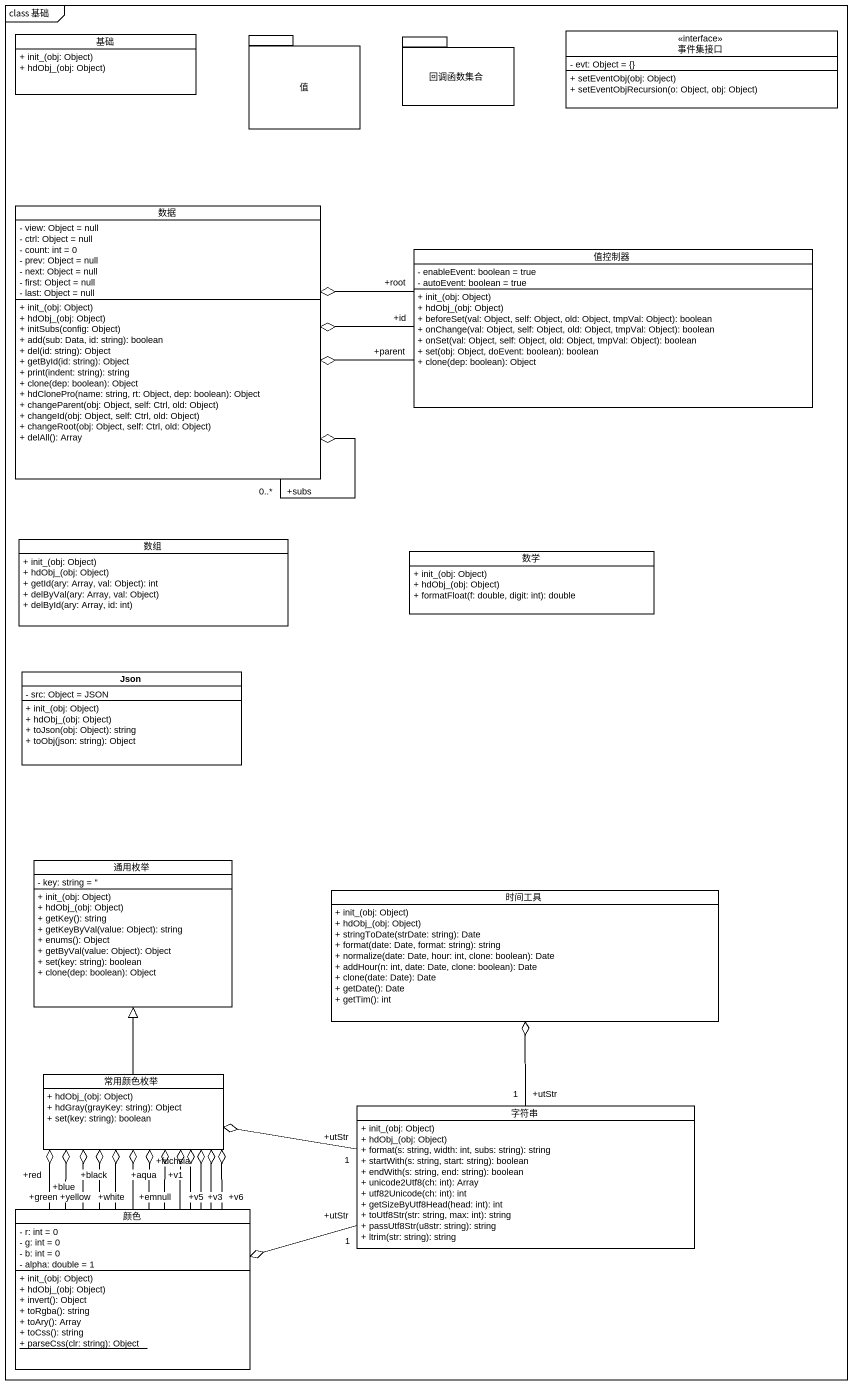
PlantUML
@startuml
mainframe class 基础
hide circle
hide empty members
skinparam classAttributeIconSize 0
class 基础 {
  + init_(obj: Object)
  + hdObj_(obj: Object)
}
package 值 {
}
package 回调函数集合 {
}
interface 事件集接口 {
  - evt: Object = {}
  + setEventObj(obj: Object)
  + setEventObjRecursion(o: Object, obj: Object)
}
class 数据 {
  - view: Object = null
  - ctrl: Object = null
  - count: int = 0
  - prev: Object = null
  - next: Object = null
  - first: Object = null
  - last: Object = null
  + init_(obj: Object)
  + hdObj_(obj: Object)
  + initSubs(config: Object)
  + add(sub: Data, id: string): boolean
  + del(id: string): Object
  + getById(id: string): Object
  + print(indent: string): string
  + clone(dep: boolean): Object
  + hdClonePro(name: string, rt: Object, dep: boolean): Object
  + changeParent(obj: Object, self: Ctrl, old: Object)
  + changeId(obj: Object, self: Ctrl, old: Object)
  + changeRoot(obj: Object, self: Ctrl, old: Object)
  + delAll(): Array
}
class 值控制器 {
  - enableEvent: boolean = true
  - autoEvent: boolean = true
  + init_(obj: Object)
  + hdObj_(obj: Object)
  + beforeSet(val: Object, self: Object, old: Object, tmpVal: Object): boolean
  + onChange(val: Object, self: Object, old: Object, tmpVal: Object): boolean
  + onSet(val: Object, self: Object, old: Object, tmpVal: Object): boolean
  + set(obj: Object, doEvent: boolean): boolean
  + clone(dep: boolean): Object
}
class 数组 {
  + init_(obj: Object)
  + hdObj_(obj: Object)
  + getId(ary: Array, val: Object): int
  + delByVal(ary: Array, val: Object)
  + delById(ary: Array, id: int)
}
class 数学 {
  + init_(obj: Object)
  + hdObj_(obj: Object)
  + formatFloat(f: double, digit: int): double
}
class "Json" as Json_ {
  - src: Object = JSON
  + init_(obj: Object)
  + hdObj_(obj: Object)
  + toJson(obj: Object): string
  + toObj(json: string): Object
}
class 通用枚举 {
  - key: string = ''
  + init_(obj: Object)
  + hdObj_(obj: Object)
  + getKey(): string
  + getKeyByVal(value: Object): string
  + enums(): Object
  + getByVal(value: Object): Object
  + set(key: string): boolean
  + clone(dep: boolean): Object
}
class 时间工具 {
  + init_(obj: Object)
  + hdObj_(obj: Object)
  + stringToDate(strDate: string): Date
  + format(date: Date, format: string): string
  + normalize(date: Date, hour: int, clone: boolean): Date
  + addHour(n: int, date: Date, clone: boolean): Date
  + clone(date: Date): Date
  + getDate(): Date
  + getTim(): int
}
class 常用颜色枚举 {
  + hdObj_(obj: Object)
  + hdGray(grayKey: string): Object
  + set(key: string): boolean
}
class 字符串 {
  + init_(obj: Object)
  + hdObj_(obj: Object)
  + format(s: string, width: int, subs: string): string
  + startWith(s: string, start: string): boolean
  + endWith(s: string, end: string): boolean
  + unicode2Utf8(ch: int): Array
  + utf82Unicode(ch: int): int
  + getSizeByUtf8Head(head: int): int
  + toUtf8Str(str: string, max: int): string
  + passUtf8Str(u8str: string): string
  + ltrim(str: string): string
}
class 颜色 {
  - r: int = 0
  - g: int = 0
  - b: int = 0
  - alpha: double = 1
  + init_(obj: Object)
  + hdObj_(obj: Object)
  + invert(): Object
  + toRgba(): string
  + toAry(): Array
  + toCss(): string
  {static} + parseCss(clr: string): Object
}
数据 "+subs\n0..*" --o 数据
值控制器 "+parent" -left-o 数据
值控制器 "+id" -left-o 数据
值控制器 "+root" -left-o 数据
常用颜色枚举 -up-|> 通用枚举
字符串 "+utStr\n1" -up-o 时间工具
字符串 "+utStr\n1" -left-o 常用颜色枚举
字符串 "+utStr\n1" -left-o 颜色
颜色 "+v3" -up-o 常用颜色枚举
颜色 "+emnull" -up-o 常用颜色枚举
颜色 "+green" -up-o 常用颜色枚举
颜色 "+white" -up-o 常用颜色枚举
颜色 "+blue" -up-o 常用颜色枚举
颜色 "+yellow" -up-o 常用颜色枚举
颜色 "+v1" -up-o 常用颜色枚举
颜色 "+aqua" -up-o 常用颜色枚举
颜色 "+fuchsia" -up-o 常用颜色枚举
颜色 "+black" -up-o 常用颜色枚举
颜色 "+v6" -up-o 常用颜色枚举
颜色 "+red" -up-o 常用颜色枚举
颜色 "+v5" -up-o 常用颜色枚举
@enduml
